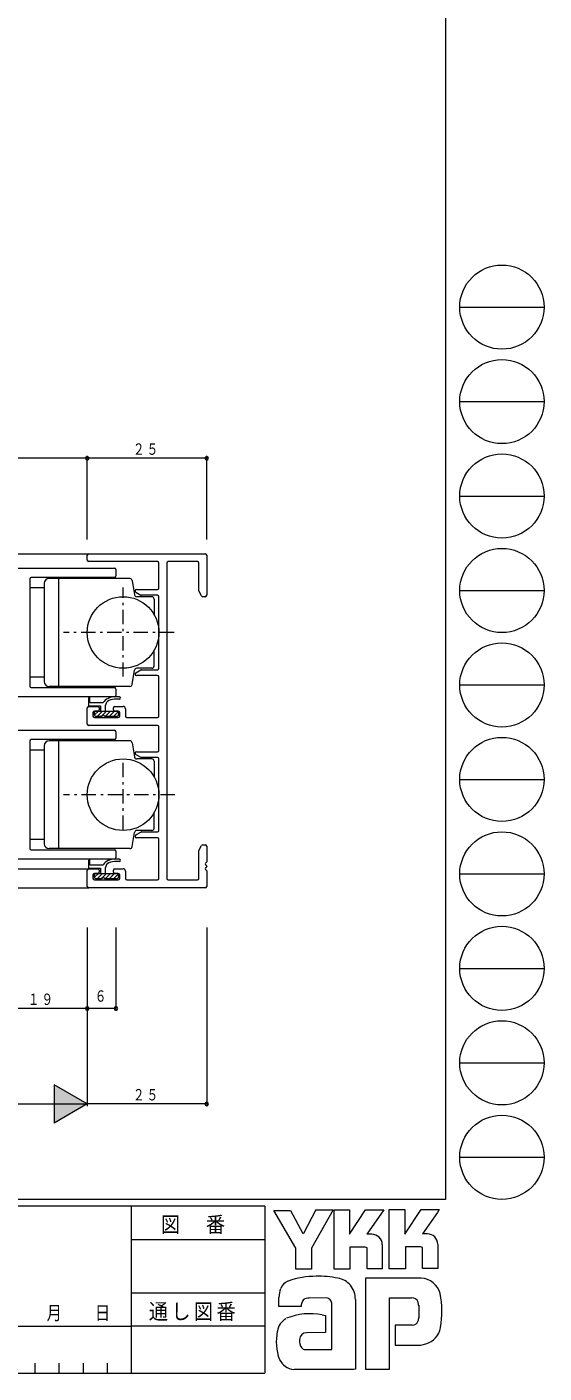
# Model space of a CAD drawing. Units: millimetres on the paper. Extents: x -397 to 397, y -282 to 282.
# Drawn here: x 288.5 to 396.7, y -282.1 to 0 of the extents above; entities that cross this region are included whole.
import ezdxf
from ezdxf.enums import TextEntityAlignment as Align

# ---------------------------------------------------------------- set-up
doc = ezdxf.new("R2010")
doc.units = ezdxf.units.MM
doc.linetypes.add('USER3', pattern=[5.5, 3, -1, 0.5, -1])
for name, color, linetype, lineweight in [('0-1_YKK_ZWAK', 7, 'Continuous', 18), ('0-3_YKK_11', 7, 'Continuous', 18), ('0-4_YKK_12', 2, 'Continuous', 18), ('0-6_YKK_13', 4, 'Continuous', 18), ('0-7_YKK_D', 6, 'Continuous', 18)]:
    doc.layers.add(name, color=color, linetype=linetype, lineweight=lineweight)
doc.styles.add('ＭＳ ゴシック', font='')
doc.styles.get('ＭＳ ゴシック').set_extended_font_data('MS Gothic')

msp = doc.modelspace()

# ---------------------------------------------------------------- linework, layer by layer
at = {"layer": '0-1_YKK_ZWAK'}
for p, q in [((376.092, 279.3), (376.092, -245.7)), ((379.068, -58.716), (396.708, -58.716)), ((379.068, -78.512), (396.708, -78.512)), ((379.068, -98.308), (396.708, -98.308)), ((379.068, -118.104), (396.708, -118.104)), ((379.068, -137.9), (396.708, -137.9)), ((379.068, -157.696), (396.708, -157.696)), ((379.068, -177.492), (396.708, -177.492)), ((379.068, -197.288), (396.708, -197.288)), ((379.068, -217.084), (396.708, -217.084)), ((379.068, -236.88), (396.708, -236.88)), ((376.092, -245.7), (-393.908, -245.7)), ((338.292, -247.1), (-393.908, -247.1)), ((310.291, -247.1), (310.291, -282.1)), ((338.292, -247.1), (338.292, -282.1)), ((340.129, -248.006), (343.642, -248.006)), ((344.724, -255.899), (340.129, -248.006)), ((348.928, -247.898), (346.372, -252.871)), ((352.751, -260.331), (352.751, -247.925)), ((364.266, -247.817), (367.537, -247.817)), ((364.266, -260.223), (364.266, -247.817)), ((370.969, -247.817), (374.753, -247.817)), ((374.753, -247.817), (374.375, -248.465)), ((374.375, -248.465), (371.253, -252.925)), ((360.671, -253.006), (359.632, -253.006)), ((372.292, -252.925), (371.253, -252.925)), ((310.291, -254.1), (338.292, -254.1)), ((359.266, -255.682), (356.076, -255.682)), ((362.833, -255.169), (362.833, -260.25)), ((367.672, -255.655), (367.672, -260.223)), ((370.861, -255.655), (367.672, -255.655)), ((371.294, -255.817), (370.861, -255.655)), ((371.294, -260.196), (371.294, -255.817)), ((374.456, -255.169), (374.456, -260.196)), ((370.915, -262.196), (359.32, -262.196)), ((359.32, -262.196), (359.32, -281.306)), ((367.672, -260.223), (364.266, -260.223)), ((371.294, -260.146), (371.344, -260.196)), ((374.456, -260.196), (371.294, -260.196)), ((310.291, -265.299), (338.292, -265.299)), ((341.21, -268.17), (341.21, -266.241)), ((351.238, -266.305), (347.54, -266.375)), ((352.319, -277.171), (352.319, -267.44)), ((357.211, -266.683), (357.211, -281.279)), ((364.347, -266.359), (368.996, -266.359)), ((364.347, -281.306), (364.347, -266.359)), ((370.465, -267.856), (370.483, -270.491)), ((345.859, -268.17), (341.21, -268.17)), ((209.492, -272.3), (310.291, -272.3)), ((338.292, -272.299), (310.291, -272.299)), ((350.967, -273.63), (346.973, -273.635)), ((365.563, -272.089), (365.563, -276.225)), ((369.104, -272.089), (365.563, -272.089)), ((365.563, -276.225), (370.888, -276.225)), ((370.888, -276.225), (371.969, -275.982)), ((346.697, -277.171), (352.319, -277.171)), ((351.886, -277.171), (352.238, -277.171)), ((352.319, -277.17), (352.32, -277.171)), ((-393.908, -282.1), (338.292, -282.1)), ((290.132, -280), (290.132, -282.1)), ((295.172, -280), (295.172, -282.1)), ((300.211, -280), (300.211, -282.1)), ((305.251, -280), (305.251, -282.1)), ((345.859, -281.36), (344.372, -281.36)), ((356.887, -281.333), (345.859, -281.36)), ((357.211, -281.279), (356.887, -281.333))]:
    msp.add_line(p, q, dxfattribs=at)
for points in [[(343.642, -248.006), (346.156, -252.709), (346.372, -252.871)], [(348.928, -247.898), (352.554, -247.898), (348.021, -255.926)], [(352.751, -247.925), (355.968, -247.925), (355.968, -253.023), (359.347, -247.871)], [(359.347, -247.871), (363.172, -247.871), (359.632, -253.006)], [(367.537, -247.817), (367.537, -253.008), (370.969, -247.817)], [(348.021, -255.926), (348.021, -260.358), (344.724, -260.358), (344.724, -255.899)], [(356.076, -255.682), (356.076, -260.331), (352.751, -260.331)], [(362.833, -260.25), (359.698, -260.25), (359.698, -255.845), (359.266, -255.682)], [(350.265, -269.873), (350.967, -270.035), (350.967, -273.63)], [(359.32, -281.306), (363.563, -281.306), (364.347, -281.306)]]:
    msp.add_lwpolyline(points, dxfattribs=at)
for centre in [(387.888, -58.716), (387.888, -78.512), (387.888, -98.308), (387.888, -118.104), (387.888, -137.9), (387.888, -157.696), (387.888, -177.492), (387.888, -197.288), (387.888, -217.084), (387.888, -236.88)]:
    msp.add_circle(centre, 8.82, dxfattribs=at)
for centre, radius, start, end in [((360.671, -255.169), 2.163, 0.00166, 89.99604), ((372.292, -255.088), 2.163, 0.00166, 89.99604), ((349.014, -279.501), 17.68, 89.89165, 109.30848), ((349.533, -282.563), 20.748, 78.7801, 91.46938), ((352.822, -266.596), 4.449, 40.66422, 80.31694), ((370.764, -266.54), 4.341, 14.44572, 87.08746), ((346.251, -266.266), 5.037, 158.41083, 179.71775), ((343.898, -265.155), 2.444, 109.02127, 161.51264), ((352.601, -266.585), 4.612, 358.78059, 38.76563), ((347.967, -268.107), 2.109, 138.46382, 181.71359), ((347.407, -268.071), 1.701, 85.50551, 126.78038), ((350.748, -267.854), 1.625, 14.7552, 72.44995), ((369.157, -267.579), 1.229, 16.43123, 96.91661), ((366.823, -268.308), 3.673, 4.93423, 17.03552), ((354.458, -269.287), 20.86, 350.99027, 10.67625), ((344.719, -274.027), 3.908, 121.82711, 169.08475), ((347.812, -282.954), 13.309, 79.38098, 112.05825), ((366.802, -270.141), 3.697, 343.6902, 354.75362), ((351.741, -275.495), 11.082, 168.76372, 199.80079), ((346.982, -275.079), 1.445, 90.33953, 178.03639), ((369.105, -270.784), 1.306, 269.95468, 342.90145), ((370.827, -271.845), 4.291, 285.44291, 349.90448), ((347.874, -275.428), 2.369, 171.08203, 216.71923), ((346.942, -275.665), 1.526, 230.9728, 260.75491), ((344.732, -277.543), 3.823, 207.31435, 263.59464)]:
    msp.add_arc(centre, radius, start, end, dxfattribs=at)
at = {"layer": '0-3_YKK_11'}
for p, q in [((301.092, -111.75), (301.092, -110.7)), ((301.392, -110.4), (325.792, -110.4)), ((315.792, -112.05), (301.392, -112.05)), ((316.092, -117.6), (316.092, -112.35)), ((317.742, -112.35), (317.742, -178.45)), ((324.142, -112.05), (318.042, -112.05)), ((324.442, -118.194), (324.442, -112.35)), ((326.092, -110.7), (326.092, -119.1)), ((271.392, -113.4), (306.792, -113.4)), ((289.042, -115.65), (289.042, -138.15)), ((306.792, -115.35), (289.342, -115.35)), ((307.092, -113.7), (307.092, -115.05)), ((292.092, -117.55), (289.042, -117.55)), ((311.242, -118.46), (312.281, -119.06)), ((311.392, -117.9), (315.792, -117.9)), ((325.005, -119.25), (324.482, -118.344)), ((315.792, -119.1), (312.431, -119.1)), ((316.092, -134.4), (316.092, -119.4)), ((325.792, -119.4), (325.265, -119.4)), ((311.242, -135.34), (312.281, -134.74)), ((312.431, -134.7), (315.792, -134.7)), ((292.092, -136.25), (289.042, -136.25)), ((315.792, -135.9), (311.392, -135.9)), ((316.092, -144.45), (316.092, -136.2)), ((306.792, -140.4), (282.392, -140.4)), ((289.342, -138.45), (306.792, -138.45)), ((307.092, -138.75), (307.092, -140.1)), ((301.092, -146.1), (301.092, -142.7)), ((301.392, -142.4), (303.292, -142.4)), ((302.292, -143.7), (302.292, -144.45)), ((303.292, -143.4), (302.592, -143.4)), ((303.592, -142.7), (303.592, -143.1)), ((306.592, -143.1), (306.592, -142.7)), ((306.892, -142.4), (308.592, -142.4)), ((307.592, -143.4), (306.892, -143.4)), ((307.892, -144.45), (307.892, -143.7)), ((309.092, -142.9), (309.092, -144.45)), ((315.792, -146.4), (301.392, -146.4)), ((302.592, -144.75), (307.592, -144.75)), ((309.392, -144.75), (315.792, -144.75)), ((271.392, -147.4), (306.792, -147.4)), ((306.792, -149.35), (289.342, -149.35)), ((307.092, -147.7), (307.092, -149.05)), ((316.092, -151.6), (316.092, -146.7)), ((289.042, -149.65), (289.042, -172.15)), ((292.092, -151.55), (289.042, -151.55)), ((311.392, -151.9), (315.792, -151.9)), ((311.242, -152.46), (312.281, -153.06)), ((315.792, -153.1), (312.431, -153.1)), ((316.092, -168.4), (316.092, -153.4)), ((311.242, -169.34), (312.281, -168.74)), ((312.431, -168.7), (315.792, -168.7)), ((292.092, -170.25), (289.042, -170.25)), ((315.792, -169.9), (311.392, -169.9)), ((316.092, -178.45), (316.092, -170.2)), ((324.482, -172.456), (325.005, -171.55)), ((325.265, -171.4), (325.792, -171.4)), ((326.092, -171.7), (326.092, -174.942)), ((306.792, -174.4), (282.392, -174.4)), ((289.342, -172.45), (306.792, -172.45)), ((307.092, -172.75), (307.092, -174.1)), ((324.442, -178.45), (324.442, -172.606)), ((301.092, -180.1), (301.092, -176.7)), ((301.392, -176.4), (303.292, -176.4)), ((302.292, -177.7), (302.292, -178.45)), ((303.292, -177.4), (302.592, -177.4)), ((303.592, -176.7), (303.592, -177.1)), ((306.592, -177.1), (306.592, -176.7)), ((306.892, -176.4), (308.592, -176.4)), ((307.592, -177.4), (306.892, -177.4)), ((307.892, -178.45), (307.892, -177.7)), ((309.092, -176.9), (309.092, -178.45)), ((326.092, -175.858), (326.092, -175.942)), ((326.092, -176.858), (326.092, -180.1)), ((325.792, -180.4), (301.392, -180.4)), ((302.592, -178.75), (307.592, -178.75)), ((309.392, -178.75), (315.792, -178.75)), ((318.042, -178.75), (324.142, -178.75))]:
    msp.add_line(p, q, dxfattribs=at)
for centre, radius, start, end in [((301.392, -110.7), 0.3, 90, 180), ((301.392, -111.75), 0.3, 180, 270), ((315.792, -112.35), 0.3, 0, 90), ((318.042, -112.35), 0.3, 90, 180), ((324.142, -112.35), 0.3, 0, 90), ((325.792, -110.7), 0.3, 0, 90), ((289.342, -115.65), 0.3, 90, 180), ((306.792, -113.7), 0.3, 0, 90), ((306.792, -115.05), 0.3, 270, 0), ((311.392, -118.2), 0.3, 90, 240), ((315.792, -117.6), 0.3, 270, 0), ((324.742, -118.194), 0.3, 180, 210), ((312.431, -118.8), 0.3, 240, 270), ((315.792, -119.4), 0.3, 0, 90), ((325.265, -119.1), 0.3, 210, 270), ((325.792, -119.1), 0.3, 270, 0), ((311.392, -135.6), 0.3, 120, 270), ((312.431, -135), 0.3, 90, 120), ((315.792, -134.4), 0.3, 270, 0), ((289.342, -138.15), 0.3, 180, 270), ((315.792, -136.2), 0.3, 0, 90), ((306.792, -138.75), 0.3, 0, 90), ((306.792, -140.1), 0.3, 270, 0), ((301.392, -142.7), 0.3, 90, 180), ((302.592, -143.7), 0.3, 90, 180), ((303.292, -142.7), 0.3, 0, 90), ((303.292, -143.1), 0.3, 270, 0), ((306.892, -142.7), 0.3, 90, 180), ((306.892, -143.1), 0.3, 180, 270), ((307.592, -143.7), 0.3, 0, 90), ((308.592, -142.9), 0.5, 0, 90), ((301.392, -146.1), 0.3, 180, 270), ((302.592, -144.45), 0.3, 180, 270), ((307.592, -144.45), 0.3, 270, 0), ((309.392, -144.45), 0.3, 180, 270), ((315.792, -144.45), 0.3, 270, 0), ((315.792, -146.7), 0.3, 0, 90), ((289.342, -149.65), 0.3, 90, 180), ((306.792, -147.7), 0.3, 0, 90), ((306.792, -149.05), 0.3, 270, 0), ((311.392, -152.2), 0.3, 90, 240), ((315.792, -151.6), 0.3, 270, 0), ((312.431, -152.8), 0.3, 240, 270), ((315.792, -153.4), 0.3, 0, 90), ((312.431, -169), 0.3, 90, 120), ((315.792, -168.4), 0.3, 270, 0), ((311.392, -169.6), 0.3, 120, 270), ((315.792, -170.2), 0.3, 0, 90), ((325.265, -171.7), 0.3, 90, 150), ((325.792, -171.7), 0.3, 0, 90), ((289.342, -172.15), 0.3, 180, 270), ((306.792, -172.75), 0.3, 0, 90), ((306.792, -174.1), 0.3, 270, 0), ((324.742, -172.606), 0.3, 150, 180), ((301.392, -176.7), 0.3, 90, 180), ((302.592, -177.7), 0.3, 90, 180), ((303.292, -176.7), 0.3, 0, 90), ((303.292, -177.1), 0.3, 270, 0), ((306.892, -176.7), 0.3, 90, 180), ((306.892, -177.1), 0.3, 180, 270), ((307.592, -177.7), 0.3, 0, 90), ((308.592, -176.9), 0.5, 0, 90), ((326.092, -175.4), 0.3, 113.57818, 246.42182), ((326.092, -176.4), 0.3, 113.57818, 246.42182), ((325.892, -174.942), 0.2, 293.57818, 0), ((325.892, -175.858), 0.2, 0, 66.42182), ((325.892, -175.942), 0.2, 293.57818, 0), ((325.892, -176.858), 0.2, 0, 66.42182), ((301.392, -180.1), 0.3, 180, 270), ((302.592, -178.45), 0.3, 180, 270), ((307.592, -178.45), 0.3, 270, 0), ((309.392, -178.45), 0.3, 180, 270), ((315.792, -178.45), 0.3, 270, 0), ((318.042, -178.45), 0.3, 180, 270), ((324.142, -178.45), 0.3, 270, 0), ((325.792, -180.1), 0.3, 270, 0)]:
    msp.add_arc(centre, radius, start, end, dxfattribs=at)
at = {"layer": '0-4_YKK_12'}
for p, q in [((108.092, -110.4), (301.392, -110.4)), ((282.092, -176.4), (303.292, -176.4)), ((282.092, -180.4), (301.426, -180.4))]:
    msp.add_line(p, q, dxfattribs=at)
at = {"layer": '0-6_YKK_13'}
for p, q in [((310.008, -115.6), (293.092, -115.6)), ((295.092, -115.6), (295.092, -138.2)), ((292.092, -116.6), (292.092, -137.2)), ((310.502, -116.023), (310.963, -118.977)), ((314.592, -119.4), (311.457, -119.4)), ((315.092, -119.9), (315.092, -123.158)), ((315.092, -133.9), (315.092, -130.642)), ((310.502, -137.777), (310.963, -134.823)), ((314.592, -134.4), (311.457, -134.4)), ((310.008, -138.2), (293.092, -138.2)), ((301.342, -140.65), (301.342, -142.3)), ((301.642, -141.6), (301.642, -140.65)), ((307.828, -140.4), (306.788, -140.4)), ((307.828, -140.9), (306.788, -140.9)), ((301.342, -142.3), (303.842, -142.3)), ((301.642, -141.6), (304.388, -141.6)), ((302.542, -143.8), (302.542, -144.1)), ((303.416, -143.4), (302.57, -144.247)), ((302.942, -143.4), (303.842, -143.4)), ((304.265, -143.4), (303.165, -144.5)), ((303.842, -142.3), (303.842, -143.4)), ((303.842, -143.4), (307.242, -143.4)), ((305.113, -143.4), (304.298, -144.215)), ((305.962, -143.4), (304.862, -144.5)), ((304.942, -143.4), (304.942, -142.158)), ((306.81, -143.4), (305.71, -144.5)), ((307.533, -143.526), (306.559, -144.5)), ((307.642, -143.8), (307.642, -144.1)), ((304.092, -144.5), (302.942, -144.5)), ((304.107, -144.407), (304.013, -144.5)), ((307.242, -144.5), (304.692, -144.5)), ((292.092, -150.6), (292.092, -171.2)), ((310.008, -149.6), (293.092, -149.6)), ((295.092, -149.6), (295.092, -172.2)), ((310.502, -150.023), (310.963, -152.977)), ((314.592, -153.4), (311.457, -153.4)), ((315.092, -153.9), (315.092, -157.158)), ((315.092, -167.9), (315.092, -164.642)), ((310.502, -171.777), (310.963, -168.823)), ((314.592, -168.4), (311.457, -168.4)), ((310.008, -172.2), (293.092, -172.2)), ((301.342, -174.65), (301.342, -176.3)), ((301.642, -175.6), (301.642, -174.65)), ((307.828, -174.4), (306.788, -174.4)), ((307.828, -174.9), (306.788, -174.9)), ((301.342, -176.3), (303.842, -176.3)), ((301.642, -175.6), (304.388, -175.6)), ((303.416, -177.4), (302.57, -178.247)), ((302.942, -177.4), (303.842, -177.4)), ((304.265, -177.4), (303.165, -178.5)), ((303.842, -176.3), (303.842, -177.4)), ((303.842, -177.4), (307.242, -177.4)), ((305.113, -177.4), (304.298, -178.215)), ((305.962, -177.4), (304.862, -178.5)), ((304.942, -177.4), (304.942, -176.158)), ((306.81, -177.4), (305.71, -178.5)), ((307.533, -177.526), (306.559, -178.5)), ((302.542, -177.8), (302.542, -178.1)), ((304.092, -178.5), (302.942, -178.5)), ((304.107, -178.407), (304.013, -178.5)), ((307.242, -178.5), (304.692, -178.5)), ((307.642, -177.8), (307.642, -178.1))]:
    msp.add_line(p, q, dxfattribs=at)
at = {"layer": '0-6_YKK_13', "linetype": 'USER3'}
for p, q in [((308.592, -136.157), (308.592, -117.464)), ((319.286, -126.9), (296.092, -126.9)), ((308.592, -168.25), (308.592, -153.55)), ((319.401, -160.9), (296.092, -160.9))]:
    msp.add_line(p, q, dxfattribs=at)
at = {"layer": '0-6_YKK_13'}
for centre in [(308.592, -126.9), (308.592, -160.9)]:
    msp.add_circle(centre, 7.5, dxfattribs=at)
for centre, radius, start, end in [((293.092, -116.6), 1, 90, 180), ((310.008, -116.1), 0.5, 8.88066, 90), ((311.457, -118.9), 0.5, 188.88066, 270), ((314.592, -119.9), 0.5, 0, 90), ((311.457, -134.9), 0.5, 90, 171.11934), ((314.592, -133.9), 0.5, 270, 0), ((293.092, -137.2), 1, 180, 270), ((310.008, -137.7), 0.5, 270, 351.11934), ((301.492, -140.65), 0.15, 0, 180), ((306.788, -143.4), 3, 90, 143.1301), ((306.788, -143.4), 2.5, 90, 126.63334), ((307.828, -140.65), 0.25, 270, 90), ((302.942, -143.8), 0.4, 90, 180), ((305.942, -142.158), 1, 130.18666, 180), ((307.242, -143.8), 0.4, 0, 90), ((302.942, -144.1), 0.4, 180, 270), ((304.392, -144.5), 0.3, 0, 180), ((307.242, -144.1), 0.4, 270, 0), ((293.092, -150.6), 1, 90, 180), ((310.008, -150.1), 0.5, 8.88066, 90), ((311.457, -152.9), 0.5, 188.88066, 270), ((314.592, -153.9), 0.5, 0, 90), ((311.457, -168.9), 0.5, 90, 171.11934), ((314.592, -167.9), 0.5, 270, 0), ((293.092, -171.2), 1, 180, 270), ((310.008, -171.7), 0.5, 270, 351.11934), ((301.492, -174.65), 0.15, 0, 180), ((306.788, -177.4), 3, 90, 143.1301), ((306.788, -177.4), 2.5, 90, 126.63334), ((307.828, -174.65), 0.25, 270, 90), ((302.942, -177.8), 0.4, 90, 180), ((305.942, -176.158), 1, 130.18666, 180), ((307.242, -177.8), 0.4, 0, 90), ((302.942, -178.1), 0.4, 180, 270), ((304.392, -178.5), 0.3, 0, 180), ((307.242, -178.1), 0.4, 270, 0)]:
    msp.add_arc(centre, radius, start, end, dxfattribs=at)
at = {"layer": '0-7_YKK_D'}
for p, q in [((301.092, -107.4), (301.092, -89.9)), ((326.092, -107.4), (326.092, -89.9)), ((301.092, -90.4), (271.092, -90.4)), ((326.092, -90.4), (301.092, -90.4)), ((301.092, -188.7), (301.092, -206.2)), ((301.092, -188.7), (301.092, -206.2)), ((301.092, -188.7), (301.092, -226.2)), ((301.092, -188.7), (301.092, -226.2)), ((307.092, -188.7), (307.092, -206.2)), ((326.092, -188.7), (326.092, -226.2)), ((301.092, -205.7), (282.092, -205.7)), ((307.092, -205.7), (301.092, -205.7)), ((301.092, -225.7), (294.164, -221.7)), ((294.164, -221.7), (294.164, -229.7)), ((-87.908, -225.7), (301.092, -225.7)), ((301.092, -225.7), (294.164, -229.7)), ((326.092, -225.7), (301.092, -225.7))]:
    msp.add_line(p, q, dxfattribs=at)
for centre, start, end in [((301.092, -90.4), 0, 180), ((301.092, -90.4), 0, 180), ((326.092, -90.4), 0, 180), ((301.092, -90.4), 180, 0), ((301.092, -90.4), 180, 0), ((326.092, -90.4), 180, 0), ((301.092, -205.7), 0, 180), ((301.092, -205.7), 0, 180), ((301.092, -205.7), 180, 0), ((301.092, -205.7), 180, 0), ((307.092, -205.7), 0, 180), ((307.092, -205.7), 180, 0), ((326.092, -225.7), 0, 180), ((326.092, -225.7), 180, 0)]:
    msp.add_arc(centre, 0.375, start, end, dxfattribs=at)
msp.add_solid([(294.164, -229.7), (301.092, -225.7), (294.164, -221.7)], dxfattribs=at)

# ---------------------------------------------------------------- texts
at = {"layer": '0-1_YKK_ZWAK', "attachment_point": 7, "style": 'ＭＳ ゴシック'}
for s, insert, char_height in [('\\T1.17;\\W0.9;図\u3000番', (316.489, -252.962), 3.284), ('\\T1.28;\\W0.8;年\\~\\~\\~月\\~\\~\\~日', (282.468, -271.269), 2.903), ('\\T1.17;\\W0.9;通し図番', (313.971, -271.185), 3.284)]:
    msp.add_mtext(s, dxfattribs=dict(at, insert=insert, char_height=char_height))
at = {"layer": '0-7_YKK_D', "color": 7, "style": 'ＭＳ ゴシック', "width": 0.75}
msp.add_text('６', height=2.39, dxfattribs=at).set_placement((302.647, -205), align=Align.BOTTOM_LEFT)
at = {"layer": '0-7_YKK_D', "color": 7, "char_height": 2.39, "attachment_point": 7, "style": 'ＭＳ ゴシック'}
for s, insert in [('\\T1.17;\\W0.75;２５', (310.647, -89.7)), ('\\T1.17;\\W0.75;１９', (288.647, -205)), ('\\T1.17;\\W0.75;２５', (310.647, -225))]:
    msp.add_mtext(s, dxfattribs=dict(at, insert=insert))

doc.saveas('drawing.dxf')
